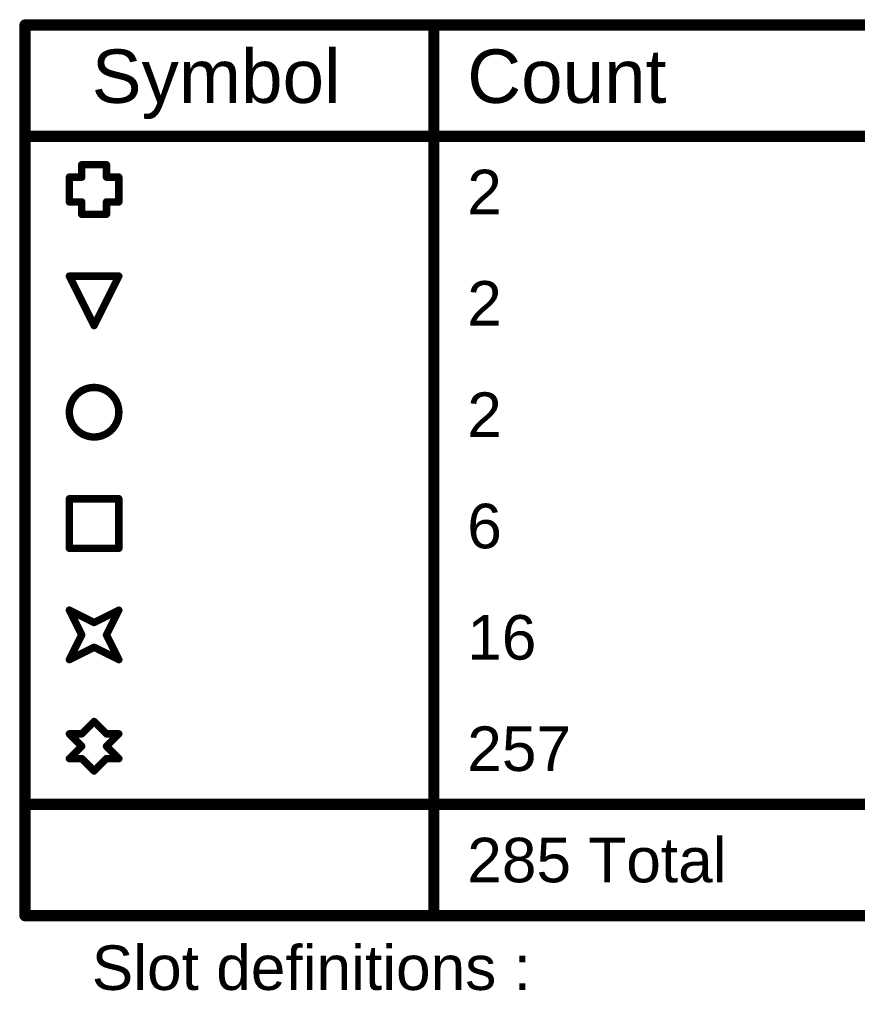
# Model space of a CAD drawing. Header units: inches. Extents: x -4 to 389, y 0 to 108.
# Drawn here: x 46.74 to 75.42, y 33.12 to 66.36 of the extents above; entities that cross this region are included whole.
import ezdxf

# ---------------------------------------------------------------- set-up
doc = ezdxf.new("R2010")
doc.units = ezdxf.units.IN
doc.layers.add('Drill Drawing', color=1, linetype='Continuous')
doc.styles.add('Arial', font='', dxfattribs={"height": 0.2})
doc.styles.get('Arial').set_extended_font_data('Arial')

msp = doc.modelspace()

# ---------------------------------------------------------------- linework, layer by layer
at = {"layer": 'Drill Drawing'}
for points, const_width in [([(46.926, 66.166), (389.273, 66.166)], 0.381), ([(46.926, 35.686), (46.926, 66.166)], 0.381), ([(60.919, 35.686), (60.919, 66.166)], 0.381), ([(46.926, 62.356), (389.273, 62.356)], 0.381), ([(48.869, 60.959), (48.869, 61.382)], 0.254), ([(48.869, 61.382), (49.715, 61.382)], 0.254), ([(49.715, 60.959), (49.715, 61.382)], 0.254), ([(48.445, 60.112), (48.445, 60.959)], 0.254), ([(48.445, 60.959), (48.869, 60.959)], 0.254), ([(49.715, 60.959), (50.139, 60.959)], 0.254), ([(50.139, 60.112), (50.139, 60.959)], 0.254), ([(48.445, 60.112), (48.869, 60.112)], 0.254), ([(48.869, 59.689), (48.869, 60.112)], 0.254), ([(49.715, 60.112), (50.139, 60.112)], 0.254), ([(49.715, 59.689), (49.715, 60.112)], 0.254), ([(48.869, 59.689), (49.715, 59.689)], 0.254), ([(48.445, 57.572), (50.139, 57.572)], 0.254), ([(48.445, 57.572), (49.292, 55.879)], 0.254), ([(49.292, 55.879), (50.139, 57.572)], 0.254), ([(48.445, 49.952), (50.139, 49.952)], 0.254), ([(48.445, 48.259), (48.445, 49.952)], 0.254), ([(50.139, 48.259), (50.139, 49.952)], 0.254), ([(48.445, 48.259), (50.139, 48.259)], 0.254), ([(48.445, 46.142), (49.292, 45.719)], 0.254), ([(48.445, 46.142), (48.869, 45.295)], 0.254), ([(49.292, 45.719), (50.139, 46.142)], 0.254), ([(49.715, 45.295), (50.139, 46.142)], 0.254), ([(48.445, 44.449), (48.869, 45.295)], 0.254), ([(49.715, 45.295), (50.139, 44.449)], 0.254), ([(48.445, 44.449), (49.292, 44.872)], 0.254), ([(49.292, 44.872), (50.139, 44.449)], 0.254), ([(48.869, 41.909), (49.292, 42.332)], 0.254), ([(49.292, 42.332), (49.715, 41.909)], 0.254), ([(48.445, 41.909), (48.869, 41.485)], 0.254), ([(48.445, 41.909), (48.869, 41.909)], 0.254), ([(49.715, 41.909), (50.139, 41.909)], 0.254), ([(49.715, 41.485), (50.139, 41.909)], 0.254), ([(48.445, 41.062), (48.869, 41.485)], 0.254), ([(49.715, 41.485), (50.139, 41.062)], 0.254), ([(48.445, 41.062), (48.869, 41.062)], 0.254), ([(48.869, 41.062), (49.292, 40.639)], 0.254), ([(49.292, 40.639), (49.715, 41.062)], 0.254), ([(49.715, 41.062), (50.139, 41.062)], 0.254), ([(46.926, 39.496), (389.273, 39.496)], 0.381), ([(46.926, 35.686), (389.273, 35.686)], 0.381)]:
    msp.add_lwpolyline(points, dxfattribs=dict(at, const_width=const_width))
for points, const_width in [([(46.831, 66.166, 1), (47.022, 66.166, 1)], 0.191), ([(46.831, 66.166, 1), (47.022, 66.166, 1)], 0.191), ([(60.823, 66.166, 1), (61.014, 66.166, 1)], 0.191), ([(46.831, 62.356, 1), (47.022, 62.356, 1)], 0.191), ([(48.805, 61.382, 1), (48.932, 61.382, 1)], 0.127), ([(48.805, 61.382, 1), (48.932, 61.382, 1)], 0.127), ([(49.652, 61.382, 1), (49.779, 61.382, 1)], 0.127), ([(49.652, 61.382, 1), (49.779, 61.382, 1)], 0.127), ([(48.382, 60.959, 1), (48.509, 60.959, 1)], 0.127), ([(48.382, 60.959, 1), (48.509, 60.959, 1)], 0.127), ([(48.805, 60.959, 1), (48.932, 60.959, 1)], 0.127), ([(48.805, 60.959, 1), (48.932, 60.959, 1)], 0.127), ([(49.652, 60.959, 1), (49.779, 60.959, 1)], 0.127), ([(49.652, 60.959, 1), (49.779, 60.959, 1)], 0.127), ([(50.075, 60.959, 1), (50.202, 60.959, 1)], 0.127), ([(50.075, 60.959, 1), (50.202, 60.959, 1)], 0.127), ([(48.382, 60.112, 1), (48.509, 60.112, 1)], 0.127), ([(48.382, 60.112, 1), (48.509, 60.112, 1)], 0.127), ([(48.805, 60.112, 1), (48.932, 60.112, 1)], 0.127), ([(48.805, 60.112, 1), (48.932, 60.112, 1)], 0.127), ([(49.652, 60.112, 1), (49.779, 60.112, 1)], 0.127), ([(49.652, 60.112, 1), (49.779, 60.112, 1)], 0.127), ([(50.075, 60.112, 1), (50.202, 60.112, 1)], 0.127), ([(50.075, 60.112, 1), (50.202, 60.112, 1)], 0.127), ([(48.805, 59.689, 1), (48.932, 59.689, 1)], 0.127), ([(48.805, 59.689, 1), (48.932, 59.689, 1)], 0.127), ([(49.652, 59.689, 1), (49.779, 59.689, 1)], 0.127), ([(49.652, 59.689, 1), (49.779, 59.689, 1)], 0.127), ([(48.382, 57.572, 1), (48.509, 57.572, 1)], 0.127), ([(48.382, 57.572, 1), (48.509, 57.572, 1)], 0.127), ([(50.075, 57.572, 1), (50.202, 57.572, 1)], 0.127), ([(50.075, 57.572, 1), (50.202, 57.572, 1)], 0.127), ([(49.228, 55.879, 1), (49.355, 55.879, 1)], 0.127), ([(49.228, 55.879, 1), (49.355, 55.879, 1)], 0.127), ([(50.139, 52.915, 1), (48.445, 52.915, 1)], 0.254), ([(48.382, 52.915, 1), (48.509, 52.915, 1)], 0.127), ([(50.075, 52.915, 1), (50.202, 52.915, 1)], 0.127), ([(48.382, 49.952, 1), (48.509, 49.952, 1)], 0.127), ([(48.382, 49.952, 1), (48.509, 49.952, 1)], 0.127), ([(50.075, 49.952, 1), (50.202, 49.952, 1)], 0.127), ([(50.075, 49.952, 1), (50.202, 49.952, 1)], 0.127), ([(48.382, 48.259, 1), (48.509, 48.259, 1)], 0.127), ([(48.382, 48.259, 1), (48.509, 48.259, 1)], 0.127), ([(50.075, 48.259, 1), (50.202, 48.259, 1)], 0.127), ([(50.075, 48.259, 1), (50.202, 48.259, 1)], 0.127), ([(48.382, 46.142, 1), (48.509, 46.142, 1)], 0.127), ([(48.382, 46.142, 1), (48.509, 46.142, 1)], 0.127), ([(50.075, 46.142, 1), (50.202, 46.142, 1)], 0.127), ([(50.075, 46.142, 1), (50.202, 46.142, 1)], 0.127), ([(49.228, 45.719, 1), (49.355, 45.719, 1)], 0.127), ([(49.228, 45.719, 1), (49.355, 45.719, 1)], 0.127), ([(48.805, 45.295, 1), (48.932, 45.295, 1)], 0.127), ([(48.805, 45.295, 1), (48.932, 45.295, 1)], 0.127), ([(49.652, 45.295, 1), (49.779, 45.295, 1)], 0.127), ([(49.652, 45.295, 1), (49.779, 45.295, 1)], 0.127), ([(49.228, 44.872, 1), (49.355, 44.872, 1)], 0.127), ([(49.228, 44.872, 1), (49.355, 44.872, 1)], 0.127), ([(48.382, 44.449, 1), (48.509, 44.449, 1)], 0.127), ([(48.382, 44.449, 1), (48.509, 44.449, 1)], 0.127), ([(50.075, 44.449, 1), (50.202, 44.449, 1)], 0.127), ([(50.075, 44.449, 1), (50.202, 44.449, 1)], 0.127), ([(49.228, 42.332, 1), (49.355, 42.332, 1)], 0.127), ([(49.228, 42.332, 1), (49.355, 42.332, 1)], 0.127), ([(48.382, 41.909, 1), (48.509, 41.909, 1)], 0.127), ([(48.382, 41.909, 1), (48.509, 41.909, 1)], 0.127), ([(48.805, 41.909, 1), (48.932, 41.909, 1)], 0.127), ([(48.805, 41.909, 1), (48.932, 41.909, 1)], 0.127), ([(49.652, 41.909, 1), (49.779, 41.909, 1)], 0.127), ([(49.652, 41.909, 1), (49.779, 41.909, 1)], 0.127), ([(50.075, 41.909, 1), (50.202, 41.909, 1)], 0.127), ([(50.075, 41.909, 1), (50.202, 41.909, 1)], 0.127), ([(48.805, 41.485, 1), (48.932, 41.485, 1)], 0.127), ([(48.805, 41.485, 1), (48.932, 41.485, 1)], 0.127), ([(49.652, 41.485, 1), (49.779, 41.485, 1)], 0.127), ([(49.652, 41.485, 1), (49.779, 41.485, 1)], 0.127), ([(48.382, 41.062, 1), (48.509, 41.062, 1)], 0.127), ([(48.382, 41.062, 1), (48.509, 41.062, 1)], 0.127), ([(48.805, 41.062, 1), (48.932, 41.062, 1)], 0.127), ([(48.805, 41.062, 1), (48.932, 41.062, 1)], 0.127), ([(49.652, 41.062, 1), (49.779, 41.062, 1)], 0.127), ([(49.652, 41.062, 1), (49.779, 41.062, 1)], 0.127), ([(50.075, 41.062, 1), (50.202, 41.062, 1)], 0.127), ([(50.075, 41.062, 1), (50.202, 41.062, 1)], 0.127), ([(49.228, 40.639, 1), (49.355, 40.639, 1)], 0.127), ([(49.228, 40.639, 1), (49.355, 40.639, 1)], 0.127), ([(46.831, 39.496, 1), (47.022, 39.496, 1)], 0.191), ([(46.831, 35.686, 1), (47.022, 35.686, 1)], 0.191), ([(46.831, 35.686, 1), (47.022, 35.686, 1)], 0.191), ([(60.823, 35.686, 1), (61.014, 35.686, 1)], 0.191)]:
    msp.add_lwpolyline(points, format="xyb", close=True, dxfattribs=dict(at, const_width=const_width))

# ---------------------------------------------------------------- texts
at = {"layer": 'Drill Drawing', "style": 'Arial'}
for s, height, p in [('Symbol', 1.8288, (49.212, 63.499)), ('Count', 1.8288, (62.062, 63.499)), ('2', 1.524, (62.062, 59.689)), ('2', 1.524, (62.062, 55.879)), ('2', 1.524, (62.062, 52.069)), ('6', 1.524, (62.062, 48.259)), ('16', 1.524, (62.062, 44.449)), ('257', 1.524, (62.062, 40.639)), ('285 Total', 1.524, (62.062, 36.829)), ('Slot definitions :', 1.524, (49.212, 33.146))]:
    msp.add_text(s, height=height, dxfattribs=at).set_placement(p)

doc.saveas('drawing.dxf')
